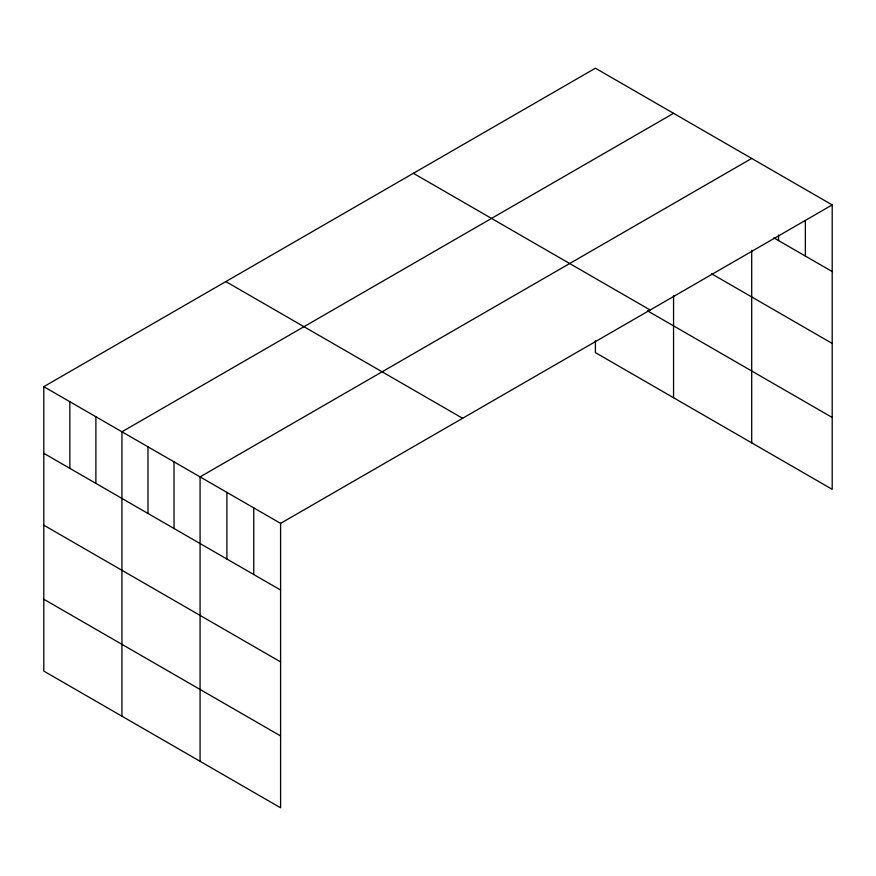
<?xml version="1.0" encoding="UTF-8"?>
<svg xmlns="http://www.w3.org/2000/svg" width="876" height="876" viewBox="0 0 876 876"><rect width="100%" height="100%" fill="white"/><g stroke="black" fill="none" stroke-linecap="round" stroke-linejoin="round"><path stroke-width="1.31" d="M832.2 204.907L280.594 523.377L280.594 807.792L43.8 671.093L43.8 386.677L595.406 68.208L832.2 204.907L832.2 489.323L595.406 352.623L595.406 340.644M673.556 113.322L121.939 431.791L121.939 716.207M751.696 158.436L200.078 476.905L200.078 761.321M773.858 237.878L832.2 271.56M711.432 273.695L832.2 343.425M413.384 173.295L650.167 310.005M647.506 310.827L832.2 417.469M225.833 281.579L462.616 418.29M43.8 386.677L280.594 523.377M43.8 453.319L280.594 590.03M43.8 525.184L280.594 661.895M43.8 599.228L280.594 735.939M805.362 220.697L805.362 256.066M778.523 235.129L778.523 240.571M751.696 250.361L751.696 442.851M673.556 295.464L673.556 397.737M253.755 507.883L253.755 574.536M226.917 492.4L226.917 559.041M174.028 461.86L174.028 528.513M147.989 446.826L147.989 513.467M95.889 416.746L95.889 483.399M69.85 401.712L69.85 468.353"/></g></svg>
